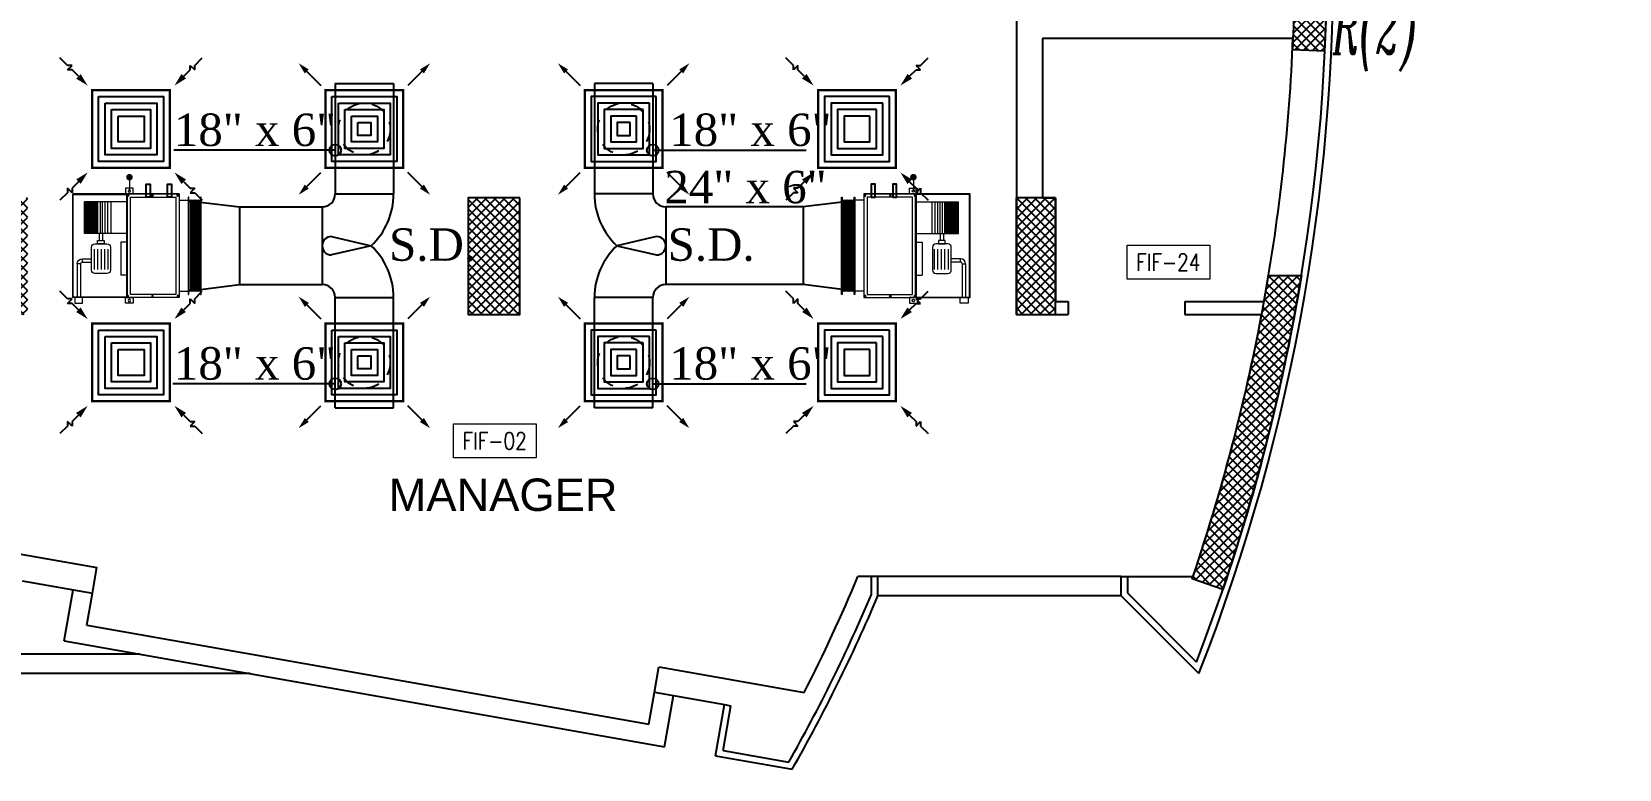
# Model space of a CAD drawing. Extents: x -432 to -365, y -145 to 173.
# Drawn here: x -390.38 to -378.13, y 61.42 to 67.1 of the extents above; entities that cross this region are included whole.
import ezdxf
from ezdxf.enums import TextEntityAlignment as Align

# ---------------------------------------------------------------- set-up
doc = ezdxf.new("R2010")
doc.units = 0
doc.header["$MEASUREMENT"] = 0
for name, pattern in [('DASHDOT', [1, 0.5, -0.25, 0, -0.25]), ('HIDDEN', [0.375, 0.25, -0.125]), ('HIDDEN-Z', [3, 2, -1])]:
    doc.linetypes.add(name, pattern=pattern)
for name, color, linetype in [('01_AC-EQUIP', 206, 'Continuous'), ('03_AC-S.DUCT', 5, 'Continuous'), ('12-AC-FL.CONN.', 2, 'Continuous'), ('A.C.VOLUM DAMPER', 2, 'Continuous'), ('CH.W.PIPING TEXT', 4, 'Continuous'), ('COLHATCH', 5, 'Continuous'), ('column', 6, 'Continuous'), ('M-CH-WP-R', 40, 'HIDDEN-Z'), ('M-CH-WP-S', 142, 'Continuous'), ('M-DIFUSER', 195, 'Continuous'), ('M-DUCT-RA', 30, 'Continuous'), ('M-DUCT-SA', 5, 'Continuous'), ('METAL', 253, 'Continuous'), ('METAL-EDGE', 253, 'Continuous'), ('WALL', 4, 'Continuous'), ('WIN', 5, 'Continuous'), ('ZONE TEXT', 73, 'Continuous')]:
    doc.layers.add(name, color=color, linetype=linetype)
doc.layers.add('A-SYMB-RMNU', color=4, linetype='Continuous', lineweight=9)
doc.layers.add('AC-TEXT', color=15, linetype='Continuous', lineweight=30)
doc.styles.add('AC', font='romans.shx', dxfattribs={"height": 0.2})
doc.styles.add('ARABY', font='sosa.shx')
doc.styles.add('ITALICC', font='italicc.shx', dxfattribs={"width": 0.5, "height": 0.5})
doc.styles.add('ROMANS-TITLE', font='ROMANS.shx', dxfattribs={"width": 0.8})
doc.dimstyles.new('IHAB', dxfattribs={"dimscale": 0, "dimtxt": 0.15, "dimasz": 0.09, "dimexe": 0.18, "dimexo": 0.0625, "dimgap": 0, "dimtad": 0, "dimtih": 1, "dimtoh": 1, "dimzin": 0, "dimdsep": 46, "dimtxsty": 'ARABY', "dimcen": 0.03, "dimse1": 1, "dimse2": 1, "dimclrd": 36, "dimclrt": 42, "dimadec": 0, "dimazin": 0, "dimtfac": 1, "dimtmove": 1, "dimatfit": 3, "dimldrblk": 'ORIGIN', "dimfxl": 1, "dimtolj": 1, "dimtzin": 0, "dimarcsym": 0})

# ---------------------------------------------------------------- blocks, each defined once
blk = doc.blocks.new('*U254')
at = {"layer": 'M-DIFUSER', "ltscale": 5, "const_width": 18}
blk.add_lwpolyline([(-299.9944075153019, 299.9946636106471), (300.0055397631247, 299.9946636106471), (300.0055397631248, -300.0052836677835), (-299.9944075153019, -300.0052836677835)], close=True, dxfattribs=at)
at = {"layer": 'M-DIFUSER', "color": 21}
for points in [[(249.9999919277686, 249.9999292022926), (-250.0000012710009, 249.9999292022926), (-250.0000012710009, -250.0000749912202), (249.9999919277686, -250.0000749912201)], [(199.9999919277686, 199.9999292022926), (-200.0000012710009, 199.9999292022926), (-200.0000012710009, -200.0000749912201), (199.9999919277686, -200.0000749912201)], [(149.9999919277686, 149.9999292022926), (-150.0000012710009, 149.9999292022926), (-150.0000012710009, -150.0000749912201), (149.9999919277686, -150.0000749912201)], [(99.99999192776863, 99.9999292022926), (-100.0000012710009, 99.9999292022926), (-100.0000012710009, -100.0000749912201), (99.99999192776863, -100.0000749912201)]]:
    blk.add_lwpolyline(points, close=True, dxfattribs=at)
at = {"layer": 'M-DUCT-RA', "color": 30}
for p, q in [((-490.9941642889597, 491.0048643844972), (-548.8737939723713, 548.8844828338448)), ((-490.9941619897571, 455.3666820749683), (-490.9941642889597, 491.0048643844972)), ((-455.3559796802027, 491.0048666982517), (-490.9941619897571, 455.3666820749683)), ((-455.3559773810001, 455.3666843887228), (-455.3559796802027, 491.0048666982517)), ((455.3667502978158, 490.9940844236773), (491.0049326073447, 490.9940867228799)), ((491.0049349210992, 455.3559021141229), (455.3667502978158, 490.9940844236773)), ((491.0049326073447, 490.9940867228799), (548.8845510566923, 548.8737164062916)), ((-406.2711150071398, 406.2818315463707), (-455.3559773810001, 455.3666843887228)), ((406.2818997692182, 406.2710374410601), (455.3667526115703, 455.3558998149203)), ((455.3667526115703, 455.3558998149203), (491.0049349210992, 455.3559021141229)), ((-491.0049442643318, -455.3560479030501), (-455.3667596410483, -490.9942302126045)), ((-455.3667619548028, -455.3560456038475), (-491.0049442643318, -455.3560479030501)), ((-406.2819091124506, -406.2711832299873), (-455.3667619548028, -455.3560456038475)), ((406.2711056639072, -406.2819773352985), (455.3559680377674, -455.3668301776507)), ((455.35597033697, -491.0050124871796), (490.9941526465244, -455.3668278638962)), ((455.3559680377674, -455.3668301776507), (455.35597033697, -491.0050124871796)), ((490.9941526465244, -455.3668278638962), (490.994154945727, -491.0050101734251)), ((-491.0049419505772, -490.9942325118071), (-548.8845603999249, -548.8738621952187)), ((-455.3667596410483, -490.9942302126045), (-491.0049419505772, -490.9942325118071)), ((490.994154945727, -491.0050101734251), (548.8737846291386, -548.8846286227728))]:
    blk.add_line(p, q, dxfattribs=at)
for points in [[(-388.6027993723026, 423.9879347518696), (-423.7179084591069, 388.8728233804401), (-334.9947411767269, 335.0054715402772)], [(423.9880029747171, 388.6027218062229), (388.8728916032876, 423.7178308930272), (335.0055397631247, 334.9946636106471)], [(-423.9880123179496, -388.6028675951501), (-388.8729009465201, -423.7179766819544), (-335.0055491063571, -334.9948093995745)], [(388.60279002907, -423.9880805407974), (423.7178991158744, -388.8729691693679), (334.9947318334944, -335.0056173292049)]]:
    blk.add_solid(points, dxfattribs=at)
blk = doc.blocks.new('*U251')
at = {"layer": 'M-DIFUSER', "ltscale": 5, "const_width": 18}
blk.add_lwpolyline([(-299.9942998004312, 299.9947335381259), (300.0056474779954, 299.9947335381259), (300.0056474779954, -300.0052137403047), (-299.9942998004312, -300.0052137403048)], close=True, dxfattribs=at)
at = {"layer": 'M-DIFUSER', "color": 21}
for points in [[(250.0000996426393, 249.9999991297714), (-249.9998935561302, 249.9999991297714), (-249.9998935561302, -250.0000050637414), (250.0000996426393, -250.0000050637414)], [(200.0000996426393, 199.9999991297714), (-199.9998935561302, 199.9999991297714), (-199.9998935561302, -200.0000050637414), (200.0000996426393, -200.0000050637414)], [(150.0000996426393, 149.9999991297714), (-149.9998935561302, 149.9999991297714), (-149.9998935561302, -150.0000050637414), (150.0000996426393, -150.0000050637414)], [(100.0000996426393, 99.99999912977137), (-99.99989355613025, 99.99999912977137), (-99.99989355613025, -100.0000050637414), (100.0000996426393, -100.0000050637414)], [(50.00009964263928, 49.99999912977137), (-49.99989355613025, 49.99999912977137), (-49.99989355613025, -50.00000506374141), (50.00009964263927, -50.00000506374136)]]:
    blk.add_lwpolyline(points, close=True, dxfattribs=at)
at = {"layer": 'M-DUCT-SA', "color": 5, "extrusion": (-5.070586278851999e-20, -1.198545111136186e-17, -1)}
blk.add_line((-461.0631084501506, 461.0631939098107), (-335.3552413089342, 335.3553267686088), dxfattribs=at)
at = {"layer": 'M-DUCT-SA', "color": 5, "extrusion": (-1.198545111136186e-17, 5.07058627885166e-20, -1)}
blk.add_line((461.0632999248924, 461.0632110891543), (335.3554327836905, 335.3553439479379), dxfattribs=at)
at = {"layer": 'M-DUCT-SA', "color": 5, "extrusion": (1.198545111136186e-17, -5.070586278852339e-20, -1)}
blk.add_line((-461.0630912707998, -461.0632144652286), (-335.3552241295979, -335.3553473240122), dxfattribs=at)
at = {"layer": 'M-DUCT-SA', "color": 5, "extrusion": (5.070586278851054e-20, 1.198545111136186e-17, -1)}
blk.add_line((461.0633171042359, -461.0631972858814), (335.3554499630195, -335.3553301446796), dxfattribs=at)
at = {"layer": 'M-DUCT-SA', "color": 5, "extrusion": (-5.070586278851999e-20, -1.198545111136186e-17, -1)}
blk.add_solid([(459.6078921301955, 428.413607449927), (428.6421891819841, 459.3793103981493), (506.8813013042595, 506.8813867639233)], dxfattribs=at)
at = {"layer": 'M-DUCT-SA', "color": 5, "extrusion": (5.070586278851999e-20, -1.198545111136186e-17, -1)}
blk.add_solid([(-459.6192398077596, 428.413607449927), (-428.6535368595482, 459.3793103981493), (-506.8926489818236, 506.8813867639233)], dxfattribs=at)
at = {"layer": 'M-DUCT-SA', "color": 5, "extrusion": (1.198545111136186e-17, -5.070586278852339e-20, -1)}
blk.add_solid([(428.4135048109233, -459.6079981452735), (459.379207759142, -428.6422951970658), (506.881284124916, -506.8814073193412)], dxfattribs=at)
at = {"layer": 'M-DUCT-SA', "color": 5, "extrusion": (-1.198545111136186e-17, -5.070586278852339e-20, -1)}
blk.add_solid([(-428.4248524884874, -459.6079981452735), (-459.3905554367061, -428.6422951970658), (-506.89263180248, -506.8814073193412)], dxfattribs=at)
blk = doc.blocks.new('A$C7E27466D')
at = {"layer": '01_AC-EQUIP', "color": 2, "lineweight": 20}
for p, q in [((-75.3231000561791, 98.14672311634058), (-73.71310589314089, 98.65589253100916)), ((-75.3231000561791, 98.14672311634058), (-73.71310589314089, 97.637553701672)), ((-4.67668338403746, 98.14672311634058), (-6.286677547075668, 98.65589253100916)), ((-4.67668338403746, 98.14672311634058), (-6.286677547075668, 97.637553701672)), ((-75.3231000561791, 97.12838428700344), (-73.71310589314089, 97.637553701672)), ((-75.3231000561791, 97.12838428700344), (-73.71310589314089, 96.61921487231304)), ((-75.3231000561791, 96.1100454576372), (-73.71310589314089, 96.61921487231304)), ((-75.3231000561791, 96.1100454576372), (-73.71310589314089, 95.60087604296858)), ((-75.32310005616455, 95.09170662828545), (-73.71310589314089, 95.60087604296858)), ((-75.32310005616455, 95.09170662828545), (-73.71310589314089, 94.58253721359506)), ((-75.3231000561791, 94.07336779891921), (-73.71310589314089, 94.58253721359506)), ((-75.3231000561791, 94.07336779891921), (-73.71310589314089, 93.56419838425792)), ((-75.3231000561791, 93.0550289695675), (-73.71310589314089, 93.56419838425792)), ((-75.3231000561791, 93.0550289695675), (-73.71310589314089, 92.54585955489893)), ((-75.3231000561791, 92.03669014023035), (-73.71310589314089, 92.54585955489893)), ((-75.3231000561791, 92.03669014023035), (-73.71310589314089, 91.52752072556177)), ((-75.3231000561791, 91.01835131088592), (-73.71310589314089, 91.52752072556177)), ((-75.3231000561791, 91.01835131088592), (-73.71310589314089, 90.50918189619551)), ((-75.3231000561791, 90.00001248152695), (-73.71310589314089, 90.50918189619551)), ((-75.3231000561791, 90.00001248152695), (-73.71310589314089, 89.49084306685837)), ((-6.286677547075668, 97.637553701672), (-73.71310589314815, 97.637553701672)), ((-6.286677547075668, 96.61921487231304), (-73.71310589313362, 96.61921487231304)), ((-6.286677547075668, 95.60087604296858), (-73.71310589314815, 95.60087604296858)), ((-6.286677547075668, 94.58253721359506), (-73.71310589314089, 94.58253721359506)), ((-6.286677547075668, 93.56419838425792), (-73.71310589314815, 93.56419838425792)), ((-6.286677547075668, 92.54585955489893), (-73.71310589314815, 92.54585955489893)), ((-6.286677547075668, 91.52752072556177), (-73.71310589314089, 91.52752072556177)), ((-6.286677547075668, 90.50918189619551), (-73.71310589314815, 90.50918189619551)), ((-4.67668338403746, 97.12838428700344), (-6.286677547075668, 97.637553701672)), ((-4.67668338403746, 97.12838428700344), (-6.286677547075668, 96.61921487231304)), ((-4.67668338403746, 96.1100454576372), (-6.286677547075668, 96.61921487231304)), ((-4.67668338403746, 96.1100454576372), (-6.286677547075668, 95.60087604296858)), ((-4.676683384052012, 95.09170662828545), (-6.286677547075668, 95.60087604296858)), ((-4.676683384052012, 95.09170662828545), (-6.286677547075668, 94.58253721359506)), ((-4.67668338403746, 94.07336779891921), (-6.286677547075668, 94.58253721359506)), ((-4.67668338403746, 94.07336779891921), (-6.286677547075668, 93.56419838425792)), ((-4.67668338403746, 93.0550289695675), (-6.286677547075668, 93.56419838425792)), ((-4.67668338403746, 93.0550289695675), (-6.286677547075668, 92.54585955489893)), ((-4.67668338403746, 92.03669014023035), (-6.286677547075668, 92.54585955489893)), ((-4.67668338403746, 92.03669014023035), (-6.286677547075668, 91.52752072556177)), ((-4.67668338403746, 91.01835131088592), (-6.286677547075668, 91.52752072556177)), ((-4.67668338403746, 91.01835131088592), (-6.286677547075668, 90.50918189619551)), ((-4.67668338403746, 90.00001248152695), (-6.286677547075668, 90.50918189619551)), ((-4.67668338403746, 90.00001248152695), (-6.286677547075668, 89.49084306685837))]:
    blk.add_line(p, q, dxfattribs=at)
at = {"layer": '01_AC-EQUIP', "color": 1, "lineweight": 20}
for p, q in [((-74.99978344023111, 81.99999999999272), (-74.99978344021656, 88.99084306685837)), ((-4.999999999985448, 81.99999999999272), (-5, 88.99084306685837)), ((-77.80985869139113, 81.03626461414387), (-79.87588887994207, 81.03626461414387)), ((-78.8904704948727, 80.33817026301405), (-78.8904704948727, 81.67286233211053)), ((-2.190033028731704, 81.03626461413658), (-0.1240028401807649, 81.03626461413658)), ((-1.109421225250115, 80.33817026301405), (-1.109421225250115, 81.67286233210324)), ((1.45519e-11, 82.00000000001454), (0, 0)), ((-77.80985869139113, 61.53626461414386), (-79.87588887994207, 61.53626461414386)), ((-78.8904704948727, 60.83817026301403), (-78.8904704948727, 62.17286233211051)), ((-2.190033028731704, 61.5362646141366), (-0.1240028401807649, 61.5362646141366)), ((-1.109421225250115, 60.83817026301403), (-1.109421225250115, 62.17286233210325)), ((-77.80985869139113, 42.53626461414387), (-79.87588887994207, 42.53626461414387)), ((-78.8904704948727, 41.83817026301404), (-78.8904704948727, 43.17286233211052)), ((-62.7057175380396, 42.00000000001454), (-62.7056643217511, 37.03196690481127)), ((-37.29444291106484, 37.03223910330417), (-62.7056643217511, 37.03196690481127)), ((-37.29449612445023, 42.00000000001454), (-37.29444291106484, 37.03223910330417)), ((-30.60019914997975, 42.00000000001454), (-30.59984615044959, 9.045557646124509)), ((-6.172130182836554, 42.00000000001454), (-6.171777186100371, 9.04581931332359)), ((-2.190033028731704, 42.5362646141366), (-0.1240028401807649, 42.5362646141366)), ((-1.109421225250115, 41.83817026301404), (-1.109421225250115, 43.17286233210325)), ((-58.34848404680816, 27.43147613290786), (-42.69283721950341, 27.43164383218391)), ((-58.34845554685307, 24.77080371812917), (-42.6928087185879, 24.77097141546256)), ((-6.171996579156258, 29.52736450111115), (-30.60006554350549, 29.52710283389024)), ((-30.59984615045687, 26.99595461283752), (-6.17196946335025, 26.99595461283752)), ((-30.59984615045687, 24.99595461283752), (-6.171948039860581, 24.99595461283752)), ((-58.34842704593029, 22.11013130527863), (-42.69278021862557, 22.11029900261928)), ((-58.34839854548771, 19.44945888855727), (-42.69275171818299, 19.44962658783333)), ((-58.34837004504516, 16.788786475714), (-42.69272321774771, 16.78895417499006)), ((-52.66047139443253, 7.446160493069326), (-52.66051638618955, 14.48763510785648)), ((-49.99979897942104, 7.446188993351825), (-49.9998439718911, 14.48766360829904)), ((-30.59999670898105, 23.10102243858273), (-36.032802508038, 23.100964241974)), ((-30.59996820854576, 20.44035002392775), (-36.03277400712251, 20.44029182912345)), ((-30.59984615045687, 22.99595461283752), (-6.171926616370911, 22.99595461283025)), ((-30.59984615045687, 21.3959546128317), (-6.171909477583539, 21.39595461283898)), ((-30.59984615045687, 19.37593898370687), (-6.171887839693227, 19.37593898370687)), ((-30.59984615043504, 18.39921437551675), (-6.171877377266355, 18.39921437552402)), ((-30.59984615044959, 17.52032088696433), (-6.171867962788383, 17.52032088696433)), ((-30.59984615044959, 16.80138629207795), (-6.171860261740223, 16.80138629207795)), ((-30.59984615044232, 15.79137847753009), (-6.171849442798703, 15.79137847754464)), ((-30.59984615044232, 14.78137066298222), (-6.171838623849907, 14.78137066297495)), ((-30.59984615042777, 13.8046460547921), (-6.171828161430312, 13.80464605478482)), ((-30.59984615043504, 12.92575256622513), (-6.171818746945064, 12.9257525662324)), ((-53.99079335049464, 6.115760529937686), (-79.57863839658967, 6.115697415927569)), ((-53.99076485005207, 3.455088117094418), (-79.57863839658967, 3.45502500301518)), ((-53.99079335049464, 6.115760529937686), (-53.99076485005207, 3.455088117094418)), ((-52.66047139443253, 7.446160493069326), (-49.99979897942104, 7.446188993511896)), ((-30.59984615043504, 12.2068179713533), (-6.171811045904177, 12.20681797134602)), ((-30.59984615044232, 11.52896126380074), (-6.171803784876829, 11.52896126380074)), ((-30.59984615042777, 11.02880607343104), (-6.171798427341857, 11.02880607343104)), ((-30.59984615044232, 10.6211285922036), (-6.171794060406683, 10.6211285922036)), ((-30.59984615043504, 10.26664170339063), (-6.171790263229923, 10.26664170339063)), ((-30.59984615043504, 9.943882273684721), (-6.171786805913143, 9.943882273684721)), ((-30.59984615043504, 9.630792868920253), (-6.171783452176896, 9.630792868920253)), ((-30.59984615043504, 9.389795524999501), (-6.171780870681687, 9.389795525006775)), ((-30.59984615044959, 9.203914917292423), (-6.171778879572227, 9.203914917299695)), ((-30.59984615044959, 9.045557646124509), (-6.171777186100371, 9.04581931332359)), ((-30.59984615044959, 9.045557646124509), (-6.171777186100371, 9.04581931332359))]:
    blk.add_line(p, q, dxfattribs=at)
at = {"layer": '01_AC-EQUIP', "color": 4, "lineweight": 20}
blk.add_line((12.84616486534651, 43.75769450535154), (2.256390905866281, 43.75769450535154), dxfattribs=at)
at = {"layer": '01_AC-EQUIP', "color": 1, "linetype": 'DASHDOT', "lineweight": 20}
blk.add_line((-30.59984615044232, 16.8013862920925), (-6.171860261740223, 16.80138629208522), dxfattribs=at)
at = {"layer": '01_AC-EQUIP', "color": 2, "lineweight": 20}
for points in [[(-77.49978344023111, 98.65589253100916), (-77.49978344023111, 99.15589253100916), (-2.499999999985448, 99.15589253100916), (-2.499999999985448, 98.65589253100916)], [(-77.49978344023111, 88.99084306685837), (-77.49978344023111, 89.49084306685837), (-2.499999999985448, 89.49084306685837), (-2.499999999985448, 88.99084306685837)]]:
    blk.add_lwpolyline(points, close=True, dxfattribs=at)
at = {"layer": '01_AC-EQUIP', "color": 1, "lineweight": 20}
for points in [[(-79.99989172010828, 41.99999999999271), (0.0001082798917196, 41.99999999999271), (0.0001082798917196, 81.99999999999272), (-79.99989172010828, 81.99999999999272)], [(-77.49978344023111, 44.50010827986988), (-2.499999999985448, 44.50010827986988), (-2.499999999985448, 79.49989172011554), (-77.49978344023111, 79.49989172011554)], [(-84.39839155193476, 40.67767792831), (-79.99998583603883, 40.67772504483581), (-80.00005001248064, 46.66890216278262), (-84.39845572788909, 46.66885504624953)], [(-80, 42), (-80, 0), (0, 0), (0, 42)], [(-79.57863839658967, 41.57863839658602), (-79.57863839658967, 0.4213616034139706), (-0.4213616034103326, 0.4213616034139706), (-0.4213616034103326, 41.57863839658602)], [(4.398499831811931, 40.67767792831), (9.41159159993e-05, 40.67772504483581), (0.0001582923578098, 46.66890216277535), (4.398564007766252, 46.66885504624953)], [(-38.55580733418901, 19.2532284769768), (-36.03276129178266, 19.25325550320122), (-36.03281522776524, 24.28843056211917), (-38.55586126969138, 24.28840353589476)], [(-84.3984698918939, 7.568418972106882), (-80.00006417599798, 7.568466086697298), (-80.00000000004366, 1.577288968757784), (-84.3984057159396, 1.577241856102773)]]:
    blk.add_lwpolyline(points, close=True, dxfattribs=at)
at = {"layer": '01_AC-EQUIP', "color": 4, "lineweight": 20, "const_width": 2.52}
blk.add_lwpolyline([(12.57732003780256, 44.98867885077924, 1), (13.11500969289045, 42.52671015992382, 1)], format="xyb", close=True, dxfattribs=at)
at = {"layer": '01_AC-EQUIP', "color": 1, "lineweight": 20}
blk.add_lwpolyline([(-58.78325924247475, 14.48756952431722), (-41.21642870183859, 14.48775769421627, 0.4142135623978691), (-38.55578478843381, 17.14845860828063), (-38.55588381544658, 26.39317340481648, 0.4142135623731086), (-41.21658472951093, 29.05381731800299), (-58.78341527045995, 29.05362914661964, 0.4142135623828346), (-61.44405918363918, 26.39292823246069), (-61.44396015632082, 17.14821343740914, 0.4142135623385801)], format="xyb", close=True, dxfattribs=at)
for centre in [(-82.25628262598912, 43.75769450535881), (2.256390905866281, 43.75769450535154)]:
    blk.add_circle(centre, 0.931960810869154, dxfattribs=at)
for radius in [1.330336206888204, 3.991008619889288]:
    blk.add_arc((-53.99080760124343, 7.446146243077238), radius, 270.0006137361028, 0.0006137281820083, dxfattribs=at)
for centre, major_axis, ratio, start_param, end_param in [((-78.8904704948727, 81.0362646141657), (-0.8267569759045728, -4.21367e-11), 0.6460176993541792, -1.570796326792619, 4.712388980386966), ((-78.8904704948727, 81.0362646141657), (-0.4697994854941501, -1.111726e-10), 0.6460176992944512, 3.141592653655011, 9.424777960834597), ((-78.8904704948727, 61.53626461416571), (-0.8267569759045728, -4.21367e-11), 0.6460176993541792, -1.570796326792619, 4.712388980386966), ((-78.8904704948727, 61.53626461416571), (-0.4697994854941501, -1.111726e-10), 0.6460176992944512, 3.141592653655011, 9.424777960834597), ((-78.8904704948727, 42.5362646141657), (-0.8267569759045728, -4.21367e-11), 0.6460176993541792, -1.570796326792619, 4.712388980386966), ((-78.8904704948727, 42.5362646141657), (-0.4697994854941501, -1.111726e-10), 0.6460176992944512, 3.141592653655011, 9.424777960834597)]:
    blk.add_ellipse(centre, major_axis=major_axis, ratio=ratio, start_param=start_param, end_param=end_param, dxfattribs=at)
at = {"layer": '01_AC-EQUIP', "color": 1, "lineweight": 20, "extrusion": (0, 0, -1)}
for centre, major_axis, ratio, start_param, end_param in [((-1.109421225250115, 81.0362646141657), (0.8267569759045728, -4.21373e-11), 0.6460176993541792, -1.570796326792619, 4.712388980386966), ((-1.109421225250115, 81.0362646141657), (0.4697994854941501, -1.111729e-10), 0.6460176992944512, 3.141592653655011, 9.424777960834597), ((-1.109421225250115, 61.53626461416571), (0.8267569759045728, -4.21373e-11), 0.6460176993541792, -1.570796326792619, 4.712388980386966), ((-1.109421225250115, 61.53626461416571), (0.4697994854941501, -1.111729e-10), 0.6460176992944512, 3.141592653655011, 9.424777960834597), ((-1.109421225250115, 42.5362646141657), (0.8267569759045728, -4.21373e-11), 0.6460176993541792, -1.570796326792619, 4.712388980386966), ((-1.109421225250115, 42.5362646141657), (0.4697994854941501, -1.111729e-10), 0.6460176992944512, 3.141592653655011, 9.424777960834597)]:
    blk.add_ellipse(centre, major_axis=major_axis, ratio=ratio, start_param=start_param, end_param=end_param, dxfattribs=at)
at = {"layer": 'M-CH-WP-R', "color": 6, "linetype": 'ByBlock', "ltscale": 1.5}
blk.add_lwpolyline([(-2.499999999985448, 76.23276583141707), (-2.499999999985448, 73.23276583141704), (7.500000000014551, 73.23276583141704), (7.500000000014551, 76.23276583141707)], close=True, dxfattribs=at)
at = {"layer": 'M-CH-WP-S', "color": 5, "linetype": 'ByBlock', "ltscale": 1.5}
blk.add_lwpolyline([(-2.499999999985448, 59.73276583141703), (-2.499999999985448, 56.73276583141706), (7.500000000014551, 56.73276583141706), (7.500000000014551, 59.73276583141703)], close=True, dxfattribs=at)
blk = doc.blocks.new('A-ROOM')
at = {"layer": 'A-SYMB-RMNU'}
blk.add_lwpolyline([(-425, 175), (425, 175), (425, -175), (-425, -175)], close=True, dxfattribs=at)
at = {"layer": 'A-SYMB-RMNU', "style": 'ROMANS-TITLE', "width": 0.8}
blk.add_attdef('ROOM-NO', text='', height=175, dxfattribs=at).set_placement((0, 0), align=Align.MIDDLE)

msp = doc.modelspace()

# ---------------------------------------------------------------- hatches: boundary and pattern name
at = {"layer": 'COLHATCH', "linetype": 'Continuous'}
h = msp.add_hatch(dxfattribs=at)
h.set_pattern_fill('_USER', color=252, scale=0.05, angle=45, style=0, double=1, pattern_type=0)
h.set_pattern_definition([(45, (-202.9243946406027, -132.7769083291704), (-0.03535533905932738, 0.03535533905932738), []), (135, (-202.9243946406027, -132.7769083291704), (-0.03535533905932738, -0.03535533905932738), [])])
h.paths.add_polyline_path([(-382.4843946406016, 84.80309167082848), (-382.7843946406016, 84.80309167082842), (-382.7843946406016, 83.90309167082845), (-382.4843946406016, 83.90309167082845)])
h.paths.add_polyline_path([(-380.4843946406017, 84.80309167082763), (-381.2843946406016, 84.80309167082768), (-381.2843946406016, 84.50309167082773), (-380.4843946406017, 84.50309167082773)])
h.paths.add_polyline_path([(-380.6843946406017, 79.22309167082787), (-381.4843946406017, 79.22309167082787), (-381.4843946406017, 78.92309167082786), (-380.6843946406017, 78.92309167082786)])
h.paths.add_polyline_path([(-378.1343946406027, 79.22309167082832), (-378.9343946406026, 79.22309167082832), (-378.9343946406026, 78.92309167082837), (-378.1343946406027, 78.92309167082837)])
h.paths.add_polyline_path([(-378.5343946406019, 82.80309167082854), (-378.8343946406018, 82.8030916708286), (-378.8343946406018, 82.20309167082863), (-378.5343946406019, 82.20309167082851)])
h.paths.add_polyline_path([(-380.3919308059216, 67.95309167082942), (-381.4919308059215, 67.95309167082937), (-381.4919308059215, 67.65309167082935), (-380.6389404756205, 67.65309167082941, -0.01158691600550345), (-380.6548321923033, 66.96742245964393), (-380.4050693451238, 66.95651516274094, 0.0165604060356585)])
h.paths.add_polyline_path([(-380.5864120713378, 65.22309167083003), (-380.8397932402501, 65.22309167083003, -0.04080817905103618), (-381.4283229417356, 62.884171843529), (-381.1918355065388, 62.80309167083007, 0.04150963328022737)])
h.paths.add_polyline_path([(-382.4843946406185, 65.82309167082937), (-382.7843946406185, 65.82309167082937), (-382.7843946406185, 64.9230916708294), (-382.4843946406185, 64.9230916708294)])
h.paths.add_polyline_path([(-386.6143946406018, 65.82309167082943), (-387.0143946406014, 65.82309167082943), (-387.0143946406014, 64.92309167082945), (-386.6143946406018, 64.92309167082945)])
h.paths.add_polyline_path([(-390.4143946406213, 65.82309167082965), (-390.864394640593, 65.82309167082965), (-390.864394640593, 64.92309167082968), (-390.4143946406213, 64.92309167082945)])
h.paths.add_polyline_path([(-390.6643946405936, 64.0030916708287), (-390.9643946406108, 64.00309167082852), (-390.9643946406106, 63.10309167082843), (-390.6643946405936, 63.10309167082843)])
h.paths.add_polyline_path([(-398.6643946406015, 65.82309167081635), (-398.9643946406015, 65.82309167081635), (-398.9643946406015, 64.92309167081638), (-398.6643946406015, 64.92309167081638)])
h.paths.add_polyline_path([(-398.6643946406015, 64.00309176008003), (-398.9643946406015, 64.00309176008003), (-398.9643946406015, 63.10309176008005), (-398.6643946406015, 63.10309176008005)])
h.paths.add_polyline_path([(-398.6643946405927, 83.65309167082862), (-398.9643946406101, 83.6530916708285), (-398.9643946406101, 83.05309167082854), (-398.6643946405927, 83.05309167082865)])
h.paths.add_polyline_path([(-390.4143946405931, 84.80309167082837), (-390.864394640593, 84.80309167082837), (-390.864394640593, 83.90309167082839), (-390.4143946405931, 83.90309167082833)])
h.paths.add_polyline_path([(-398.6643946405933, 87.00309167082835), (-398.9643946406106, 87.00309167082824), (-398.9643946406108, 86.40309167082827), (-398.6643946405933, 86.40309167082839)])
h.paths.add_polyline_path([(-400.0143946406111, 84.80309167082837), (-405.7143946405933, 84.80309167082837), (-405.7143946405933, 83.05309167082842), (-405.4143946405931, 83.05309167082831), (-405.4143946405931, 84.50309167082835), (-400.314394640611, 84.50309167082835), (-400.3143946406111, 83.05309167082825), (-400.0143946406109, 83.05309167082837)])
h.paths.add_polyline_path([(-405.4143946405758, 87.00309167082841), (-405.7143946405933, 87.00309167082824), (-405.7143946405933, 86.40309167082827), (-405.4143946405758, 86.40309167082839)])
h.paths.add_polyline_path([(-414.7643946406137, 84.80309167082831), (-415.2143946406135, 84.80309167082837), (-415.2143946406135, 83.90309167082833), (-414.7643946406137, 83.90309167082833)])
h.paths.add_polyline_path([(-418.5643946406134, 84.80309167083041), (-418.9643946406135, 84.80309167083041), (-418.9643946406135, 83.90309167083049), (-418.5643946406134, 83.90309167083043)])
h.paths.add_polyline_path([(-422.8443946406027, 84.80309167082837), (-423.1443946406029, 84.80309167082831), (-423.1443946406029, 83.90309167082839), (-422.8443946406027, 83.90309167082839)])
h.paths.add_polyline_path([(-424.3443946406045, 84.80309167082854), (-425.1443946406043, 84.80309167082854), (-425.1443946406043, 84.50309167082858), (-424.3443946406045, 84.50309167082858)])
h.paths.add_polyline_path([(-426.7943946406044, 82.8030916708286), (-427.0943946406043, 82.80309167082854), (-427.0943946406043, 82.20309167082857), (-426.7943946406044, 82.20309167082857)])
h.paths.add_polyline_path([(-424.1443946406043, 79.22309167089159), (-424.9443946406045, 79.22309167089159), (-424.9443946406045, 78.92309167089164), (-424.1443946406043, 78.92309167089164)])
h.paths.add_polyline_path([(-426.6943946406038, 79.22309167089159), (-427.4943946406037, 79.22309167089159), (-427.4943946406037, 78.92309167089164), (-426.6943946406038, 78.92309167089164)])
h.paths.add_polyline_path([(-426.6943946406004, 74.22309167082958), (-427.4943946406003, 74.22309167082958), (-427.4943946406003, 73.92309167082962), (-426.6943946406004, 73.92309167082962)])
h.paths.add_polyline_path([(-424.1443946406034, 74.17309167089283), (-425.0443946406032, 74.17309167089283), (-425.0443946406032, 73.92309167089289), (-424.1443946406034, 73.92309167089289)])
h.paths.add_polyline_path([(-424.1368584752806, 67.95309167082937), (-425.2368584752805, 67.95309167082942, 0.0165604060356585), (-425.2237199360783, 66.95651516274094), (-424.9739570888989, 66.96742245964393, -0.01158691600550349), (-424.9898488055816, 67.65309167082941), (-424.1368584752806, 67.65309167082935)])
h.paths.add_polyline_path([(-424.788996040952, 65.22309167083003), (-425.0423772098642, 65.22309167083003, 0.04150963328022737), (-424.4369537746633, 62.80309167083007), (-424.2004663394664, 62.884171843529, -0.04080817905103618)])
h.paths.add_polyline_path([(-422.8443946405836, 65.82309167082937), (-423.1443946405836, 65.82309167082937), (-423.1443946405836, 64.9230916708294), (-422.8443946405836, 64.9230916708294)])
h.paths.add_polyline_path([(-418.6143946406, 65.8230916708296), (-419.0143946405996, 65.8230916708296), (-419.0143946405996, 64.92309167082968), (-418.6143946406, 64.92309167082962)])
h.paths.add_polyline_path([(-414.7643946405983, 65.8230916708296), (-415.2143946405699, 65.82309167082965), (-415.2139156305588, 64.92309396538818), (-414.763915630587, 64.923093965388)])
h.paths.add_polyline_path([(-414.6643946405913, 64.00309167082852), (-414.9643946406085, 64.00309167082864), (-414.9643946406085, 63.10309167082843), (-414.6643946405915, 63.10309167082849)])
h.paths.add_polyline_path([(-406.6643946406343, 65.82309184933288), (-406.9643946406342, 65.82309184933288), (-406.9643946406342, 64.9230918493329), (-406.6643946406343, 64.9230918493329)])
h.paths.add_polyline_path([(-406.6643946406343, 64.00309193859655), (-406.9643946406342, 64.00309193859655), (-406.9643946406342, 63.10309193859658), (-406.6643946406343, 63.10309193859658)])

# ---------------------------------------------------------------- linework, layer by layer
at = {"layer": '03_AC-S.DUCT', "linetype": 'Continuous'}
for p, q in [((-388.039394666968, 66.70309161810988), (-388.0393946669682, 65.85309167082855)), ((-388.039394666968, 66.70309161810988), (-387.5893946669678, 66.70309161810988)), ((-387.5893946669678, 66.70309161810988), (-387.5893946669679, 65.85309167082855)), ((-386.0393946142324, 66.70309161810988), (-386.0393946142324, 65.85309167082855)), ((-385.5893946142323, 66.70309161810988), (-386.0393946142324, 66.70309161810988)), ((-385.5893946142323, 66.70309161810988), (-385.5893946142321, 65.85309167082855)), ((-389.0778357153125, 65.79022272975968), (-388.7778357153125, 65.75309167082858)), ((-388.0393946669682, 65.85309167082855), (-387.5893946669679, 65.85309167082855)), ((-385.5893946142321, 65.85309167082855), (-386.0393946142324, 65.85309167082855)), ((-384.1284592133778, 65.79022272975968), (-384.4284592133778, 65.75309167082858)), ((-388.7778357153125, 65.75309167082852), (-388.1393946669681, 65.75309167082852)), ((-388.7778357153125, 65.75309167082852), (-388.7778357153125, 65.15309167082856)), ((-388.1393946669681, 65.75309167082852), (-388.1393946669681, 65.15309167082856)), ((-384.4284592133778, 65.75309167082858), (-385.4893946142322, 65.75309167082852)), ((-385.4893946142322, 65.75309167082852), (-385.4893946142322, 65.15309167082856)), ((-384.4284592133778, 65.75309167082858), (-384.4284592133778, 65.15309167082856)), ((-389.0778357153125, 65.11596061189746), (-388.7778357153125, 65.15309167082856)), ((-388.7778357153125, 65.15309167082856), (-388.139394666968, 65.15309167082856)), ((-384.4284592133778, 65.15309167082856), (-385.4893946142323, 65.15309167082856)), ((-384.1284592133778, 65.11596061189746), (-384.4284592133778, 65.15309167082856)), ((-388.0393946669681, 65.0530916708286), (-387.5893946669679, 65.05309167082854)), ((-388.039394666968, 64.20309172354726), (-388.0393946669682, 65.0530916708286)), ((-387.5893946669678, 64.20309172354726), (-387.5893946669679, 65.0530916708286)), ((-385.5893946142322, 65.0530916708286), (-386.0393946142324, 65.05309167082854)), ((-386.0393946142324, 64.20309172354726), (-386.0393946142324, 65.0530916708286)), ((-385.5893946142323, 64.20309172354726), (-385.5893946142321, 65.0530916708286)), ((-388.039394666968, 64.20309172354726), (-387.5893946669678, 64.20309172354726)), ((-385.5893946142323, 64.20309172354726), (-386.0393946142324, 64.20309172354726))]:
    msp.add_line(p, q, dxfattribs=at)
for centre, radius, start, end in [((-388.1393946669681, 65.85309167082855), 0.1, 270, 359.9999999999886), ((-388.1393946669681, 65.85309167082855), 0.55, 313.3417582272281, 359.9999999999886), ((-385.4893946142322, 65.85309167082855), 0.55, 180.0000000000114, 226.6582417727719), ((-385.4893946142322, 65.85309167082855), 0.1, 180.0000000000114, 270), ((-388.139394666968, 65.05309167082854), 0.55, 6.513775987637282e-12, 46.65824177278923), ((-385.4893946142323, 65.05309167082854), 0.55, 133.3417582272108, 179.9999999999935), ((-388.139394666968, 65.05309167082854), 0.1, 6.513775987637282e-12, 90), ((-385.4893946142323, 65.05309167082854), 0.1, 90, 179.9999999999935)]:
    msp.add_arc(centre, radius, start, end, dxfattribs=at)
at = {"layer": '12-AC-FL.CONN.', "linetype": 'HIDDEN', "ltscale": 0.25}
for centre in [(-387.8144001850279, 66.35309693728883), (-385.8144001850281, 66.35309688457014), (-385.8144001322924, 66.35309693728883), (-387.8144001850278, 64.55309693728887), (-385.8144001322924, 64.55309693728887)]:
    msp.add_circle(centre, 0.2, dxfattribs=at)
at = {"layer": 'A.C.VOLUM DAMPER'}
for p, q in [((-388.0684102069591, 65.5240761308373), (-387.7619029452092, 65.45309167083306)), ((-385.5603790742412, 65.5240761308373), (-385.8668863359911, 65.45309167083306)), ((-387.7619029452092, 65.45309167083306), (-388.0684102069591, 65.38210721081956)), ((-385.8668863359911, 65.45309167083306), (-385.5603790742412, 65.38210721081956))]:
    msp.add_line(p, q, dxfattribs=at)
for centre, start, end in [((-388.0684102069591, 65.45309167082846), 90, 270), ((-385.5603790742412, 65.45309167082846), 270, 90)]:
    msp.add_arc(centre, 0.07098446000887138, start, end, dxfattribs=at)
at = {"layer": 'column', "color": 252, "linetype": 'Continuous'}
for points in [[(-380.3919308059216, 67.95309167082942), (-381.4919308059215, 67.95309167082937), (-381.4919308059215, 67.65309167082935), (-380.6389404756205, 67.65309167082941, -0.01158691600550345), (-380.6548321923033, 66.96742245964393), (-380.4050693451238, 66.95651516274094, 0.0165604060356585)], [(-380.8397932402501, 65.22309167083003), (-380.5864120713378, 65.22309167083003, -0.04150963328022737), (-381.1918355065388, 62.80309167083007), (-381.4283229417356, 62.884171843529, 0.04080817905103618)]]:
    msp.add_lwpolyline(points, format="xyb", close=True, dxfattribs=at)
at = {"layer": 'column', "color": 252}
for points in [[(-386.6143946406018, 65.82309167082943), (-387.0143946406014, 65.82309167082943), (-387.0143946406014, 64.92309167082945), (-386.6143946406018, 64.92309167082945)], [(-382.4843946406185, 65.82309167082937), (-382.7843946406185, 65.82309167082937), (-382.7843946406185, 64.9230916708294), (-382.4843946406185, 64.9230916708294)]]:
    msp.add_lwpolyline(points, close=True, dxfattribs=at)
at = {"layer": 'METAL', "linetype": 'Continuous'}
for p, q in [((-389.546574185707, 62.30309167082876), (-394.8774206860301, 62.30309167082876)), ((-388.695881912766, 62.15309167082879), (-394.8472398438404, 62.15309167082879))]:
    msp.add_line(p, q, dxfattribs=at)
at = {"layer": 'METAL-EDGE', "color": 252, "linetype": 'Continuous'}
for p, q in [((-383.9027536317146, 62.76324042436252), (-383.9027536317146, 62.90309167082845)), ((-381.9262238106227, 62.77380234894704), (-381.9262238106227, 62.90309167082839)), ((-381.3950878065057, 62.24266634483004), (-381.9262238106227, 62.77380234894704)), ((-385.0473564958751, 61.56052953062462), (-384.9865796336916, 61.90521224417884)), ((-385.0358200213423, 61.91389465306221), (-384.9865796336916, 61.90521224417884)), ((-385.0473564958751, 61.56052953062462), (-384.5404194347968, 61.47114284923546))]:
    msp.add_line(p, q, dxfattribs=at)
for radius, start, end in [(15.05, 338.9307101654014, 24.62082850354126), (12.5297347182639, 330.4368688616741, 337.0293366968759)]:
    msp.add_arc((-395.4389404756203, 67.65309167082839), radius, start, end, dxfattribs=at)
at = {"layer": 'WALL', "color": 252, "linetype": 'Continuous'}
for p, q in [((-382.7843946406016, 67.7530916708283), (-382.7843946406016, 65.82309167082965)), ((-382.5843946406016, 67.05309167082837), (-380.6511076391293, 67.05309167082837)), ((-382.5843946406016, 67.05309167082837), (-382.5843946406015, 65.82309167082937)), ((-382.7843946406186, 65.82309167082931), (-382.7843946406016, 65.82309167082965)), ((-382.7843946406185, 64.92309167082928), (-382.7843946406186, 65.82309167082931)), ((-382.5843946406015, 65.82309167082937), (-382.4843946406186, 65.82309167082937)), ((-382.4843946406186, 65.82309167082937), (-382.4843946406186, 65.02309167082959)), ((-382.7843946406185, 64.92309167082922), (-382.3843946406014, 64.92309167082956)), ((-382.4843946406186, 65.02309167082959), (-382.3843946406014, 65.02309167082959)), ((-382.3843946406014, 65.02309167082959), (-382.3843946406014, 64.92309167082956)), ((-381.4843946406015, 65.02309167082959), (-381.4843946406014, 64.92309167082956)), ((-381.4843946406015, 65.02309167082959), (-380.8744940391777, 65.02309167082959)), ((-381.4843946406014, 64.92309167082956), (-380.8929066519278, 64.92309167082956)), ((-390.6643946405935, 63.10944954374426), (-389.8776768180357, 62.97072996542309)), ((-389.9124064535691, 62.77376841482064), (-389.8776768180357, 62.97072996542309)), ((-390.4540507177258, 62.86927491253746), (-389.9124064535691, 62.77376841482064)), ((-383.8527536317146, 62.90309167082845), (-384.0067345776062, 62.90309167082845)), ((-383.8527536317146, 62.75309167082841), (-383.8527536317146, 62.90309167082845)), ((-381.9762238106227, 62.75309167082841), (-381.9762238106227, 62.90309167082845)), ((-381.9762238106227, 62.90309167082845), (-381.4218972781408, 62.90309167082845)), ((-381.3762238106227, 62.15309167082839), (-381.9762238106227, 62.75309167082841)), ((-385.5774642854989, 62.00940115077904), (-385.5427346499656, 62.20636270138149)), ((-385.5427346499656, 62.20636270138149), (-384.4209083743304, 62.00855446131933)), ((-385.577464285499, 62.0094011507791), (-385.0358200213423, 61.91389465306221)), ((-385.1052792924091, 61.51997155185737), (-385.0358200213423, 61.91389465306221)), ((-385.1052792924091, 61.51997155185737), (-384.5143946406017, 61.41578264525717))]:
    msp.add_line(p, q, dxfattribs=at)
msp.add_lwpolyline([(-386.6143946406018, 65.82309167082943), (-387.0143946406014, 65.82309167082943), (-387.0143946406014, 64.92309167082945), (-386.6143946406018, 64.92309167082945)], close=True, dxfattribs=at)
for radius, start, end in [(15.1, 338.6392792898974, 24.32553670646192), (14.8, 349.7640227626143, 357.6765613889476), (14.8, 341.279858672595, 349.3703806541403), (12.3797347182639, 332.8739391702485, 337.4374639285958), (12.5797347182639, 330.2760324950859, 337.0756524436082)]:
    msp.add_arc((-395.4389404756203, 67.65309167082833), radius, start, end, dxfattribs=at)
at = {"layer": 'WIN', "color": 252}
for p, q in [((-381.9762238106227, 62.90309167082845), (-383.8527536317146, 62.90309167082845)), ((-390.1295868875877, 62.4058925402658), (-390.0601276165209, 62.7998156414707)), ((-389.9558184979858, 62.52756647656756), (-389.9124064535691, 62.77376841482064)), ((-381.9762238106227, 62.75309167082841), (-383.8527536317146, 62.75309167082841)), ((-389.9558184979858, 62.52756647656756), (-385.6208763299157, 61.76319921252596)), ((-390.1295868875877, 62.4058925402658), (-385.4992023936139, 61.58943082292413)), ((-385.6208763299157, 61.76319921252596), (-385.577464285499, 62.00940115077904)), ((-385.4992023936139, 61.58943082292413), (-385.4297431225472, 61.98335392412898))]:
    msp.add_line(p, q, dxfattribs=at)

# ---------------------------------------------------------------- block references
at = {"layer": '01_AC-EQUIP', "yscale": 0.009999999999990905, "zscale": 0.01}
for p, xscale, rotation in [((-390.0643946406215, 65.85309167082804), -0.009999999999990905, 270), ((-383.1419002880688, 65.85309167082804), 0.009999999999990905, 90)]:
    msp.add_blockref('A$C7E27466D', p, dxfattribs=dict(at, xscale=xscale, rotation=rotation))
at = {"layer": 'A-SYMB-RMNU', "xscale": 0.0007500000000391083, "yscale": 0.0007500000000106866, "zscale": 0.00075}
for p, values in [((-381.6125431846158, 65.32604171108568), {'ROOM-NO': 'FIF-24'}), ((-386.8090794279691, 63.94788904637716), {'ROOM-NO': 'FIF-02'})]:
    msp.add_blockref('A-ROOM', p, dxfattribs=at).add_auto_attribs(values)
at = {"layer": 'M-DIFUSER', "color": 21, "yscale": 0.001000000000004775, "zscale": 0.001}
for name, p, xscale in [('*U254', (-389.6143890481087, 66.3530969544976), -0.0009999999999763531), ('*U254', (-389.6143890481087, 66.3530969544976), -0.0009999999999763531), ('*U254', (-389.6143890481086, 66.3530969544976), -0.0009999999999763531), ('*U254', (-384.0144002330918, 66.3530969544976), 0.0009999999999763531), ('*U254', (-384.0144002330918, 66.3530969544976), 0.0009999999999763531), ('*U254', (-384.0144002330917, 66.3530969544976), 0.0009999999999763531), ('*U254', (-384.0144002330918, 66.3530969544976), 0.0009999999999763531), ('*U251', (-387.8143889931292, 66.3530968845701), -0.0009999999999763531), ('*U251', (-387.8143889931292, 66.3530968845701), -0.0009999999999763531), ('*U251', (-387.8143889931291, 66.35309688457014), -0.0009999999999763531), ('*U251', (-385.8144002880713, 66.3530968845701), 0.0009999999999763531), ('*U251', (-385.8144002880713, 66.3530968845701), 0.0009999999999763531), ('*U251', (-385.8144002880712, 66.35309688457014), 0.0009999999999763531), ('*U254', (-389.6143890481087, 64.55309695449759), -0.0009999999999763531), ('*U254', (-389.6143890481087, 64.55309695449759), -0.0009999999999763531), ('*U254', (-389.6143890481086, 64.55309695449759), -0.0009999999999763531), ('*U251', (-387.8143889931292, 64.55309688457012), -0.0009999999999763531), ('*U251', (-387.8143889931292, 64.55309688457012), -0.0009999999999763531), ('*U251', (-387.8143889931291, 64.55309688457012), -0.0009999999999763531), ('*U251', (-385.8144002880713, 64.55309688457012), 0.0009999999999763531), ('*U251', (-385.8144002880713, 64.55309688457012), 0.0009999999999763531), ('*U251', (-385.8144002880712, 64.55309688457012), 0.0009999999999763531), ('*U254', (-384.0144002330918, 64.55309695449759), 0.0009999999999763531), ('*U254', (-384.0144002330918, 64.55309695449759), 0.0009999999999763531), ('*U254', (-384.0144002330917, 64.55309695449759), 0.0009999999999763531)]:
    msp.add_blockref(name, p, dxfattribs=dict(at, xscale=xscale))

# ---------------------------------------------------------------- texts
at = {"layer": 'AC-TEXT', "color": 34, "linetype": 'Continuous', "char_height": 0.25, "width": 3.951459411744508, "attachment_point": 7, "style": 'AC'}
for s, insert in [('\\A1;{\\fTimes New Roman|b0|i0|c0|p18;\\C256;18" x 6"}', (-389.284189139108, 66.21830724050594)), ('\\A1;{\\fTimes New Roman|b0|i0|c0|p18;\\C256;18" x 6"}', (-385.4628067397795, 66.21830724050594)), ('\\A1;{\\fTimes New Roman|b0|i0|c0|p18;\\C256;24" x 6"}', (-385.5004575361183, 65.77690298280456)), ('\\A1;{\\fTimes New Roman|b0|i0|c0|p18;\\C256;S.D.}', (-387.6241704320207, 65.33178477923403)), ('\\A1;{\\fTimes New Roman|b0|i0|c0|p18;\\C256;S.D.}', (-385.4750935074124, 65.33178477923403)), ('\\A1;{\\fTimes New Roman|b0|i0|c0|p18;\\C256;18" x 6"}', (-389.284189139108, 64.41655664318321)), ('\\A1;{\\fTimes New Roman|b0|i0|c0|p18;\\C256;18" x 6"}', (-385.4628067397795, 64.41655664318321))]:
    msp.add_mtext(s, dxfattribs=dict(at, insert=insert))
at = {"layer": 'CH.W.PIPING TEXT', "color": 6, "style": 'ITALICC', "width": 0.5}
msp.add_text('R(2)', height=0.4018188784132772, rotation=359.9999999999999, dxfattribs=at).set_placement((-380.343659262397, 66.9341389834556))
msp.add_text('R(2)', height=0.4018188784132772, rotation=359.9999999999999, dxfattribs=at).set_placement((-380.343659262397, 66.9341389834556))
at = {"layer": 'ZONE TEXT', "linetype": 'Continuous', "insert": (-387.6274099220074, 63.6574770808154), "char_height": 0.25, "width": 3.292882843120423, "attachment_point": 1, "style": 'AC'}
msp.add_mtext('{\\fArial|b0|i0|c0|p34;MANAGER}', dxfattribs=at)

# ---------------------------------------------------------------- leaders
at = {"layer": 'AC-TEXT', "color": 34, "linetype": 'Continuous'}
for points in [[(-388.0393946669679, 66.189513137175), (-389.2849621891378, 66.189513137175)], [(-385.5893946142324, 66.189513137175), (-384.4057704377801, 66.189513137175)], [(-388.0393946669679, 64.38776253985228), (-389.2908502108517, 64.38776253985228)], [(-385.5893946142324, 64.38776253985228), (-384.4057704377801, 64.38776253985228)]]:
    msp.add_leader(points, dimstyle='IHAB', override={"dimscale": 1}, dxfattribs=at)

doc.saveas('drawing.dxf')
